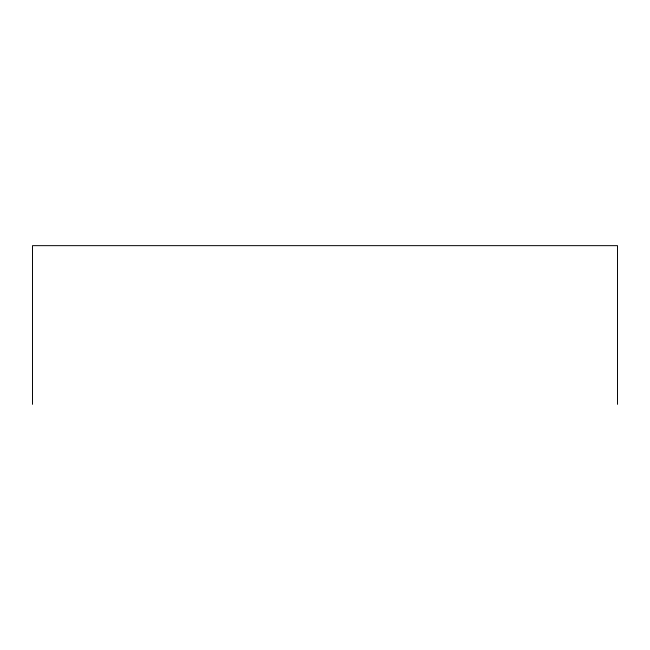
<?xml version="1.0" encoding="UTF-8"?>
<svg xmlns="http://www.w3.org/2000/svg" width="650" height="650" viewBox="0 0 650 650"><rect width="100%" height="100%" fill="white"/><g stroke="black" fill="none" stroke-linecap="round" stroke-linejoin="round"><path stroke-width="0.97" d="M617.5 404.349L617.5 245.651L32.5 245.651L32.5 404.349"/></g></svg>
